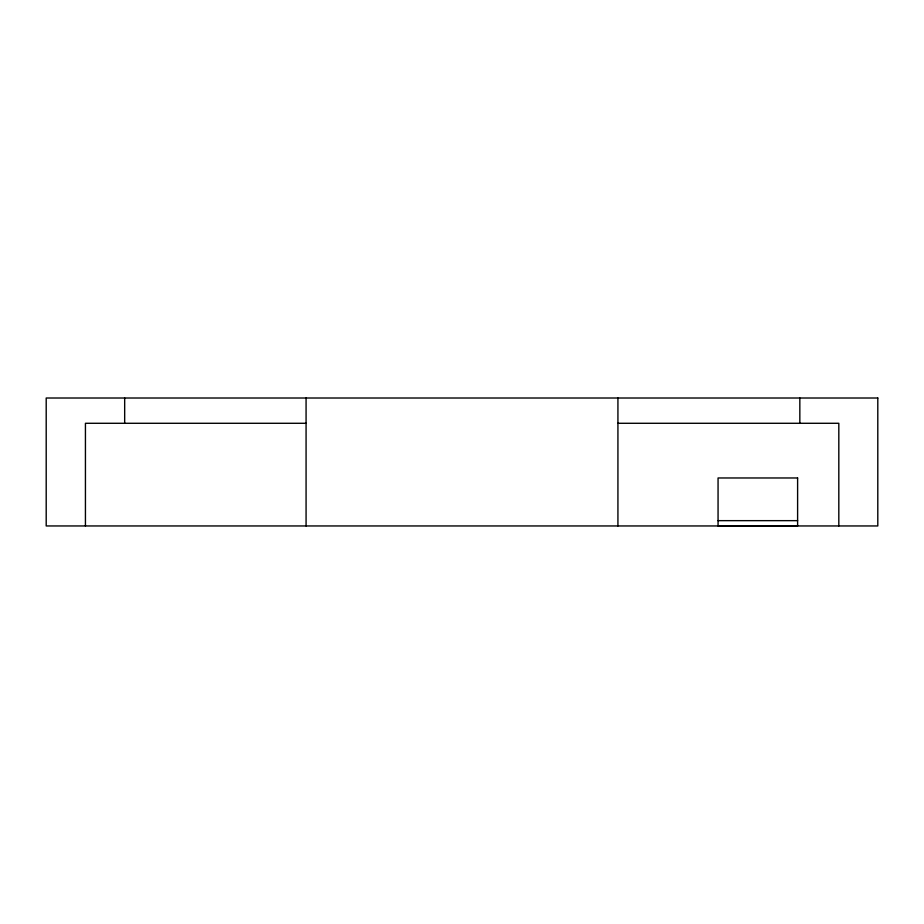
<?xml version="1.0" encoding="UTF-8"?>
<svg xmlns="http://www.w3.org/2000/svg" width="924" height="924" viewBox="0 0 924 924"><rect width="100%" height="100%" fill="white"/><g stroke="black" fill="none" stroke-linecap="round" stroke-linejoin="round"><path stroke-width="1.39" d="M306.075 423.284L85.435 423.284L85.435 525.952M617.925 423.284L838.819 423.284L838.819 525.952M718.064 520.651L797.608 520.651M799.837 398.013L799.837 423.284M617.925 398.013L617.925 525.952M306.075 398.013L306.075 525.952M124.671 398.013L124.671 423.284M877.8 398.013L46.2 398.013L46.2 525.952L877.8 525.952L877.8 398.013M797.608 477.974L718.064 477.974L718.064 525.987L797.608 525.987L797.608 477.974"/></g></svg>
